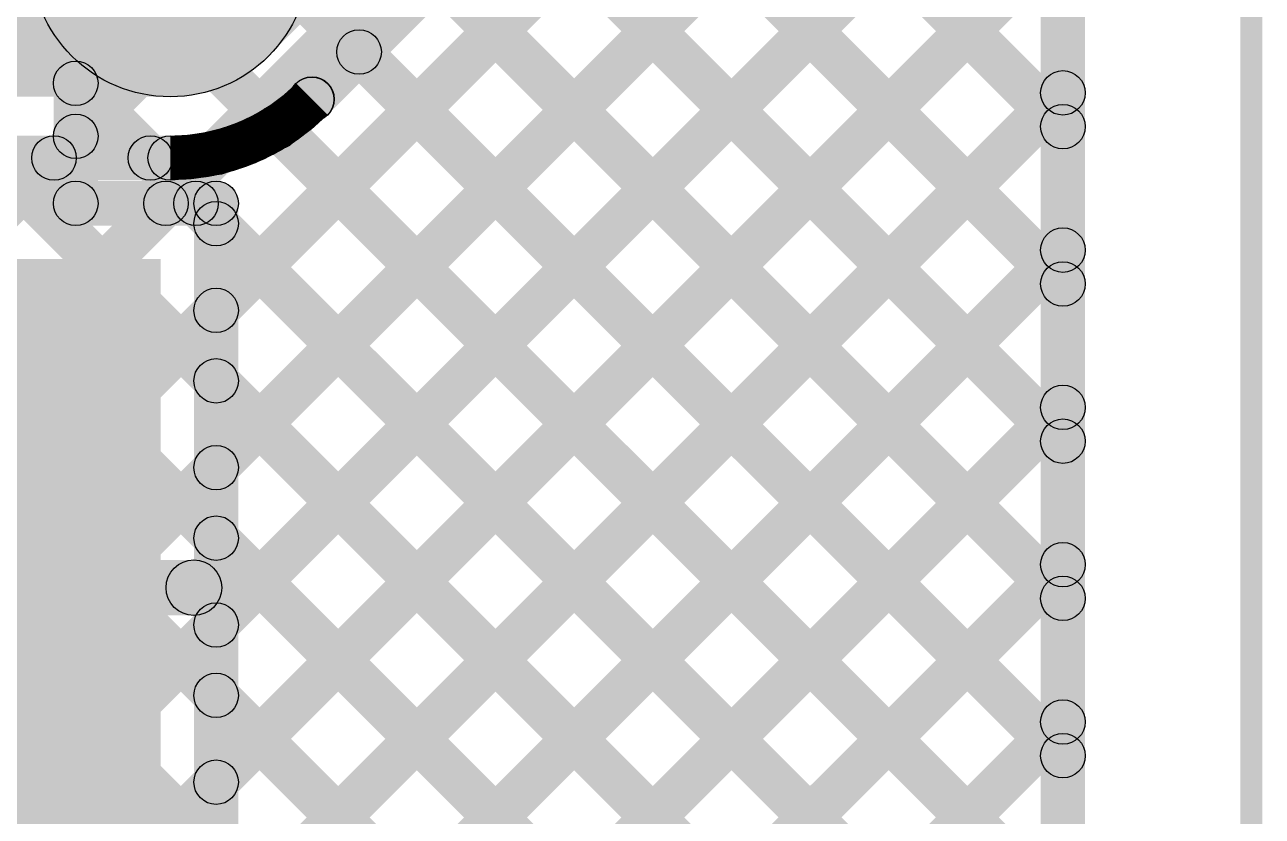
# Model space of a CAD drawing. Header units: millimetres. Extents: x -0.002 to 0.947, y -0.256 to 0.635.
# Drawn here: x 0.7243 to 0.9469, y 0.1428 to 0.2852 of the extents above; entities that cross this region are included whole.
import ezdxf

# ---------------------------------------------------------------- set-up
doc = ezdxf.new("R2010")
doc.units = ezdxf.units.MM
doc.header["$MEASUREMENT"] = 0
for name, color, linetype in [('BottomLayer', 5, 'Continuous'), ('Mechanical2', 216, 'Continuous'), ('TopLayer', 1, 'Continuous'), ('TopPaste', 8, 'Continuous'), ('TopSolder', 216, 'Continuous')]:
    doc.layers.add(name, color=color, linetype=linetype)

# ---------------------------------------------------------------- blocks, each defined once
blk = doc.blocks.new('DC_005_5A_2_5_SMT_2')
at = {"layer": 'TopLayer'}
blk.add_hatch(color=1, dxfattribs=at).paths.add_polyline_path([(0.18504, -0.17717), (0.29528, -0.17717), (0.29528, -0.27165), (0.18504, -0.27165)])
at = {"layer": 'TopPaste'}
blk.add_hatch(color=8, dxfattribs=at).paths.add_polyline_path([(0.18504, -0.17717), (0.29528, -0.17717), (0.29528, -0.27165), (0.18504, -0.27165)])
at = {"layer": 'TopSolder'}
blk.add_hatch(color=216, dxfattribs=at).paths.add_polyline_path([(0.18104, -0.17317), (0.29928, -0.17317), (0.29928, -0.27565), (0.18104, -0.27565)])

msp = doc.modelspace()

# ---------------------------------------------------------------- hatches: boundary and pattern name
at = {"layer": 'BottomLayer'}
for points in [[(0.915, 0.01197), (0.907, 0.01197), (0.907, 0.566), (0.915, 0.566)], [(0.76815, 0.27951), (0.73279, 0.31487), (0.8174, 0.39948), (0.85276, 0.36412)], [(0.52873, -0.03018), (0.52307, -0.02452), (0.90817, 0.36058), (0.91383, 0.35492)], [(0.51624, -0.01438), (0.51058, -0.00872), (0.87188, 0.35257), (0.87753, 0.34691)], [(0.7788, 0.26895), (0.77314, 0.27461), (0.8511, 0.35257), (0.85676, 0.34691)], [(0.83818, 0.33399), (0.84383, 0.33964), (0.91383, 0.26965), (0.90817, 0.26399)], [(0.53565, -0.05154), (0.52999, -0.04589), (0.90817, 0.3323), (0.91383, 0.32664)], [(0.82403, 0.31984), (0.82969, 0.3255), (0.91383, 0.24136), (0.90817, 0.23571)], [(0.28737, 0.27219), (0.28737, 0.32219), (0.75047, 0.32219), (0.75047, 0.27219)], [(0.80989, 0.3057), (0.81555, 0.31136), (0.91383, 0.21308), (0.90817, 0.20742)], [(0.53006, -0.08541), (0.5244, -0.07976), (0.90817, 0.30401), (0.91383, 0.29836)], [(0.79575, 0.29156), (0.80141, 0.29722), (0.91383, 0.18479), (0.90817, 0.17914)], [(0.78161, 0.27742), (0.78726, 0.28307), (0.91383, 0.15651), (0.90817, 0.15085)], [(0.50093, -0.14283), (0.49527, -0.13717), (0.90817, 0.27573), (0.91383, 0.27007)], [(0.76683, 0.26391), (0.77249, 0.26956), (0.91383, 0.12823), (0.90817, 0.12257)], [(0.28737, 0.25719), (0.28737, 0.26519), (0.75047, 0.26519), (0.75047, 0.25719)], [(0.4989, -0.00344), (0.49324, 0.00222), (0.75603, 0.26501), (0.76169, 0.25935)], [(0.47517, 0.00112), (0.46952, 0.00678), (0.72676, 0.26402), (0.73241, 0.25836)], [(0.60267, 0.25836), (0.60833, 0.26402), (0.77442, 0.09793), (0.76876, 0.09227)], [(0.63096, 0.25836), (0.63661, 0.26402), (0.79159, 0.10905), (0.78593, 0.10339)], [(0.65924, 0.25836), (0.6649, 0.26402), (0.81683, 0.11208), (0.81118, 0.10643)], [(0.68752, 0.25836), (0.69318, 0.26402), (0.91383, 0.04337), (0.90817, 0.03772)], [(0.71581, 0.25836), (0.72147, 0.26402), (0.91383, 0.07166), (0.90817, 0.066)], [(0.74409, 0.25836), (0.74975, 0.26402), (0.91383, 0.09994), (0.90817, 0.09428)], [(0.52921, -0.14283), (0.52356, -0.13717), (0.90817, 0.24744), (0.91383, 0.24179)], [(0.80714, 0.10681), (0.80148, 0.11247), (0.90817, 0.21916), (0.91383, 0.2135)], [(0.8309, 0.10229), (0.82524, 0.10795), (0.90817, 0.19088), (0.91383, 0.18522)], [(0.84729, 0.09039), (0.84163, 0.09605), (0.90817, 0.16259), (0.91383, 0.15693)]]:
    msp.add_hatch(color=5, dxfattribs=at).paths.add_polyline_path(points)
h = msp.add_hatch(color=5, dxfattribs=at)
edge = h.paths.add_edge_path()
edge.add_arc((0.75047, 0.29719), 0.025, 0, 360)
h = msp.add_hatch(color=5, dxfattribs=at)
edge = h.paths.add_edge_path()
edge.add_arc((0.75047, 0.29719), 0.025, 0, 360)
h = msp.add_hatch(color=5, dxfattribs=at)
edge = h.paths.add_edge_path()
edge.add_arc((0.78444, 0.28025), 0.004, 0, 360)
h = msp.add_hatch(color=5, dxfattribs=at)
edge = h.paths.add_edge_path()
edge.add_arc((0.911, 0.2729), 0.004, 0, 360)
h = msp.add_hatch(color=5, dxfattribs=at)
edge = h.paths.add_edge_path()
edge.add_arc((0.77592, 0.27173), 0.004, 0, 360)
h = msp.add_hatch(color=5, dxfattribs=at)
edge = h.paths.add_edge_path()
edge.add_arc((0.77597, 0.27178), 0.004, 0, 360)
h = msp.add_hatch(color=5, dxfattribs=at)
edge = h.paths.add_edge_path()
edge.add_arc((0.77597, 0.27178), 0.004, 0, 360)
h = msp.add_hatch(color=5, dxfattribs=at)
edge = h.paths.add_edge_path()
edge.add_arc((0.76966, 0.26673), 0.004, 0, 360)
h = msp.add_hatch(color=5, dxfattribs=at)
edge = h.paths.add_edge_path()
edge.add_arc((0.911, 0.26682), 0.004, 0, 360)
h = msp.add_hatch(color=5, dxfattribs=at)
edge = h.paths.add_edge_path()
edge.add_arc((0.72958, 0.26119), 0.004, 0, 360)
h = msp.add_hatch(color=5, dxfattribs=at)
edge = h.paths.add_edge_path()
edge.add_arc((0.74692, 0.26119), 0.004, 0, 360)
h = msp.add_hatch(color=5, dxfattribs=at)
edge = h.paths.add_edge_path()
edge.add_arc((0.75047, 0.26119), 0.004, 0, 360)
h = msp.add_hatch(color=5, dxfattribs=at)
edge = h.paths.add_edge_path()
edge.add_arc((0.75047, 0.26119), 0.004, 0, 360)
h = msp.add_hatch(color=5, dxfattribs=at)
edge = h.paths.add_edge_path()
edge.add_arc((0.75047, 0.26119), 0.004, 0, 360)
h = msp.add_hatch(color=5, dxfattribs=at)
edge = h.paths.add_edge_path()
edge.add_arc((0.75886, 0.26218), 0.004, 0, 360)
h = msp.add_hatch(color=5, dxfattribs=at)
edge = h.paths.add_edge_path()
edge.add_arc((0.911, 0.24462), 0.004, 0, 360)
h = msp.add_hatch(color=5, dxfattribs=at)
edge = h.paths.add_edge_path()
edge.add_arc((0.911, 0.23853), 0.004, 0, 360)
h = msp.add_hatch(color=5, dxfattribs=at)
edge = h.paths.add_edge_path()
edge.add_arc((0.911, 0.21633), 0.004, 0, 360)
h = msp.add_hatch(color=5, dxfattribs=at)
edge = h.paths.add_edge_path()
edge.add_arc((0.911, 0.21025), 0.004, 0, 360)
h = msp.add_hatch(color=5, dxfattribs=at)
edge = h.paths.add_edge_path()
edge.add_arc((0.911, 0.18805), 0.004, 0, 360)
h = msp.add_hatch(color=5, dxfattribs=at)
edge = h.paths.add_edge_path()
edge.add_arc((0.911, 0.18197), 0.004, 0, 360)
h = msp.add_hatch(color=5, dxfattribs=at)
edge = h.paths.add_edge_path()
edge.add_arc((0.911, 0.15976), 0.004, 0, 360)
h = msp.add_hatch(color=5, dxfattribs=at)
edge = h.paths.add_edge_path()
edge.add_arc((0.911, 0.15368), 0.004, 0, 360)
at = {"layer": 'Mechanical2'}
msp.add_hatch(color=216, dxfattribs=at).paths.add_polyline_path([(0.94685, 0), (0.94291, 0), (0.94291, 0.61024), (0.94685, 0.61024)])
at = {"layer": 'TopLayer'}
for points in [[(0.915, 0.01197), (0.907, 0.01197), (0.907, 0.566), (0.915, 0.566)], [(0.76156, 0.20266), (0.7559, 0.20831), (0.90817, 0.36058), (0.91383, 0.35492)], [(0.73632, 0.26227), (0.73066, 0.26792), (0.81531, 0.35257), (0.82096, 0.34691)], [(0.75252, 0.25019), (0.74687, 0.25585), (0.84359, 0.35257), (0.84925, 0.34691)], [(0.76156, 0.23094), (0.7559, 0.2366), (0.87188, 0.35257), (0.87753, 0.34691)], [(0.7689, 0.34669), (0.77456, 0.35235), (0.91383, 0.21308), (0.90817, 0.20742)], [(0.79696, 0.34691), (0.80262, 0.35257), (0.91383, 0.24136), (0.90817, 0.23571)], [(0.82525, 0.34691), (0.83091, 0.35257), (0.91383, 0.26965), (0.90817, 0.26399)], [(0.75191, 0.3354), (0.75757, 0.34106), (0.91383, 0.18479), (0.90817, 0.17914)], [(0.76156, 0.17437), (0.7559, 0.18003), (0.90817, 0.3323), (0.91383, 0.32664)], [(0.73777, 0.32126), (0.74342, 0.32691), (0.91383, 0.15651), (0.90817, 0.15085)], [(0.73749, 0.25302), (0.72949, 0.25302), (0.72949, 0.31698), (0.73749, 0.31698)], [(0.73066, 0.30008), (0.73632, 0.30574), (0.91383, 0.12823), (0.90817, 0.12257)], [(0.76156, 0.14609), (0.7559, 0.15175), (0.90817, 0.30401), (0.91383, 0.29836)], [(0.73066, 0.2718), (0.73632, 0.27745), (0.75792, 0.25585), (0.75227, 0.25019)], [(0.76156, 0.1178), (0.7559, 0.12346), (0.90817, 0.27573), (0.91383, 0.27007)], [(0.73349, 0.24902), (0.73349, 0.25702), (0.75873, 0.25702), (0.75873, 0.24902)], [(0.75227, 0.25019), (0.75792, 0.25585), (0.76156, 0.25221), (0.7559, 0.24655)], [(0.76273, 0.11478), (0.75473, 0.11478), (0.75473, 0.25302), (0.76273, 0.25302)], [(0.7559, 0.24655), (0.76156, 0.25221), (0.91383, 0.09994), (0.90817, 0.09428)], [(0.73632, 0.06428), (0.73066, 0.06993), (0.90817, 0.24744), (0.91383, 0.24179)], [(0.7559, 0.21827), (0.76156, 0.22392), (0.91383, 0.07166), (0.90817, 0.066)], [(0.80714, 0.10681), (0.80148, 0.11247), (0.90817, 0.21916), (0.91383, 0.2135)], [(0.7559, 0.18998), (0.76156, 0.19564), (0.91383, 0.04337), (0.90817, 0.03772)], [(0.8309, 0.10229), (0.82524, 0.10795), (0.90817, 0.19088), (0.91383, 0.18522)], [(0.69749, 0.1789), (0.69749, 0.1889), (0.75473, 0.1889), (0.75473, 0.1789)], [(0.7559, 0.1617), (0.76156, 0.16736), (0.81683, 0.11208), (0.81118, 0.10643)], [(0.84729, 0.09039), (0.84163, 0.09605), (0.90817, 0.16259), (0.91383, 0.15693)]]:
    msp.add_hatch(color=1, dxfattribs=at).paths.add_polyline_path(points)
h = msp.add_hatch(color=1, dxfattribs=at)
edge = h.paths.add_edge_path()
edge.add_arc((0.73349, 0.27462), 0.004, 0, 360)
h = msp.add_hatch(color=1, dxfattribs=at)
edge = h.paths.add_edge_path()
edge.add_arc((0.911, 0.2729), 0.004, 0, 360)
h = msp.add_hatch(color=1, dxfattribs=at)
edge = h.paths.add_edge_path()
edge.add_arc((0.911, 0.26682), 0.004, 0, 360)
h = msp.add_hatch(color=1, dxfattribs=at)
edge = h.paths.add_edge_path()
edge.add_arc((0.73349, 0.26509), 0.004, 0, 360)
h = msp.add_hatch(color=1, dxfattribs=at)
edge = h.paths.add_edge_path()
edge.add_arc((0.73349, 0.25302), 0.004, 0, 360)
h = msp.add_hatch(color=1, dxfattribs=at)
edge = h.paths.add_edge_path()
edge.add_arc((0.73349, 0.25302), 0.004, 0, 360)
h = msp.add_hatch(color=1, dxfattribs=at)
edge = h.paths.add_edge_path()
edge.add_arc((0.7497, 0.25302), 0.004, 0, 360)
h = msp.add_hatch(color=1, dxfattribs=at)
edge = h.paths.add_edge_path()
edge.add_arc((0.7551, 0.25302), 0.004, 0, 360)
h = msp.add_hatch(color=1, dxfattribs=at)
edge = h.paths.add_edge_path()
edge.add_arc((0.7551, 0.25302), 0.004, 0, 360)
h = msp.add_hatch(color=1, dxfattribs=at)
edge = h.paths.add_edge_path()
edge.add_arc((0.75873, 0.25302), 0.004, 0, 360)
h = msp.add_hatch(color=1, dxfattribs=at)
edge = h.paths.add_edge_path()
edge.add_arc((0.75873, 0.25302), 0.004, 0, 360)
h = msp.add_hatch(color=1, dxfattribs=at)
edge = h.paths.add_edge_path()
edge.add_arc((0.75873, 0.24938), 0.004, 0, 360)
h = msp.add_hatch(color=1, dxfattribs=at)
edge = h.paths.add_edge_path()
edge.add_arc((0.75873, 0.24938), 0.004, 0, 360)
h = msp.add_hatch(color=1, dxfattribs=at)
edge = h.paths.add_edge_path()
edge.add_arc((0.911, 0.24462), 0.004, 0, 360)
h = msp.add_hatch(color=1, dxfattribs=at)
edge = h.paths.add_edge_path()
edge.add_arc((0.911, 0.23853), 0.004, 0, 360)
h = msp.add_hatch(color=1, dxfattribs=at)
edge = h.paths.add_edge_path()
edge.add_arc((0.75873, 0.23377), 0.004, 0, 360)
h = msp.add_hatch(color=1, dxfattribs=at)
edge = h.paths.add_edge_path()
edge.add_arc((0.75873, 0.2211), 0.004, 0, 360)
h = msp.add_hatch(color=1, dxfattribs=at)
edge = h.paths.add_edge_path()
edge.add_arc((0.911, 0.21633), 0.004, 0, 360)
h = msp.add_hatch(color=1, dxfattribs=at)
edge = h.paths.add_edge_path()
edge.add_arc((0.911, 0.21025), 0.004, 0, 360)
h = msp.add_hatch(color=1, dxfattribs=at)
edge = h.paths.add_edge_path()
edge.add_arc((0.75873, 0.20549), 0.004, 0, 360)
h = msp.add_hatch(color=1, dxfattribs=at)
edge = h.paths.add_edge_path()
edge.add_arc((0.75873, 0.19281), 0.004, 0, 360)
h = msp.add_hatch(color=1, dxfattribs=at)
edge = h.paths.add_edge_path()
edge.add_arc((0.911, 0.18805), 0.004, 0, 360)
h = msp.add_hatch(color=1, dxfattribs=at)
edge = h.paths.add_edge_path()
edge.add_arc((0.75473, 0.1839), 0.005, 0, 360)
h = msp.add_hatch(color=1, dxfattribs=at)
edge = h.paths.add_edge_path()
edge.add_arc((0.911, 0.18197), 0.004, 0, 360)
h = msp.add_hatch(color=1, dxfattribs=at)
edge = h.paths.add_edge_path()
edge.add_arc((0.75873, 0.1772), 0.004, 0, 360)
h = msp.add_hatch(color=1, dxfattribs=at)
edge = h.paths.add_edge_path()
edge.add_arc((0.75873, 0.16453), 0.004, 0, 360)
h = msp.add_hatch(color=1, dxfattribs=at)
edge = h.paths.add_edge_path()
edge.add_arc((0.911, 0.15976), 0.004, 0, 360)
h = msp.add_hatch(color=1, dxfattribs=at)
edge = h.paths.add_edge_path()
edge.add_arc((0.911, 0.15368), 0.004, 0, 360)
h = msp.add_hatch(color=1, dxfattribs=at)
edge = h.paths.add_edge_path()
edge.add_arc((0.75873, 0.14892), 0.004, 0, 360)

# ---------------------------------------------------------------- linework, layer by layer
at = {"layer": 'BottomLayer', "const_width": 0.008}
for points in [[(0.77597, 0.27178, -0.199396), (0.75047, 0.26119)], [(0.77592, 0.27173, -0.198912), (0.75047, 0.26119)]]:
    msp.add_lwpolyline(points, format="xyb", dxfattribs=at)
at = {"layer": 'BottomLayer'}
for centre, radius in [((0.75047, 0.29719), 0.025), ((0.75047, 0.29719), 0.025), ((0.78444, 0.28025), 0.004), ((0.911, 0.2729), 0.004), ((0.77592, 0.27173), 0.004), ((0.77597, 0.27178), 0.004), ((0.77597, 0.27178), 0.004), ((0.76966, 0.26673), 0.004), ((0.911, 0.26682), 0.004), ((0.72958, 0.26119), 0.004), ((0.74692, 0.26119), 0.004), ((0.75047, 0.26119), 0.004), ((0.75047, 0.26119), 0.004), ((0.75047, 0.26119), 0.004), ((0.75886, 0.26218), 0.004), ((0.911, 0.24462), 0.004), ((0.911, 0.23853), 0.004), ((0.911, 0.21633), 0.004), ((0.911, 0.21025), 0.004), ((0.911, 0.18805), 0.004), ((0.911, 0.18197), 0.004), ((0.911, 0.15976), 0.004), ((0.911, 0.15368), 0.004)]:
    msp.add_circle(centre, radius, dxfattribs=at)
at = {"layer": 'TopLayer'}
for centre, radius in [((0.73349, 0.27462), 0.004), ((0.911, 0.2729), 0.004), ((0.911, 0.26682), 0.004), ((0.73349, 0.26509), 0.004), ((0.73349, 0.25302), 0.004), ((0.73349, 0.25302), 0.004), ((0.7497, 0.25302), 0.004), ((0.7551, 0.25302), 0.004), ((0.7551, 0.25302), 0.004), ((0.75873, 0.25302), 0.004), ((0.75873, 0.25302), 0.004), ((0.75873, 0.24938), 0.004), ((0.75873, 0.24938), 0.004), ((0.911, 0.24462), 0.004), ((0.911, 0.23853), 0.004), ((0.75873, 0.23377), 0.004), ((0.75873, 0.2211), 0.004), ((0.911, 0.21633), 0.004), ((0.911, 0.21025), 0.004), ((0.75873, 0.20549), 0.004), ((0.75873, 0.19281), 0.004), ((0.911, 0.18805), 0.004), ((0.75473, 0.1839), 0.005), ((0.911, 0.18197), 0.004), ((0.75873, 0.1772), 0.004), ((0.75873, 0.16453), 0.004), ((0.911, 0.15976), 0.004), ((0.911, 0.15368), 0.004), ((0.75873, 0.14892), 0.004)]:
    msp.add_circle(centre, radius, dxfattribs=at)

# ---------------------------------------------------------------- block references
at = {"rotation": 90}
msp.add_blockref('DC_005_5A_2_5_SMT_2', (0.47308, -0.05626), dxfattribs=at)

doc.saveas('drawing.dxf')
